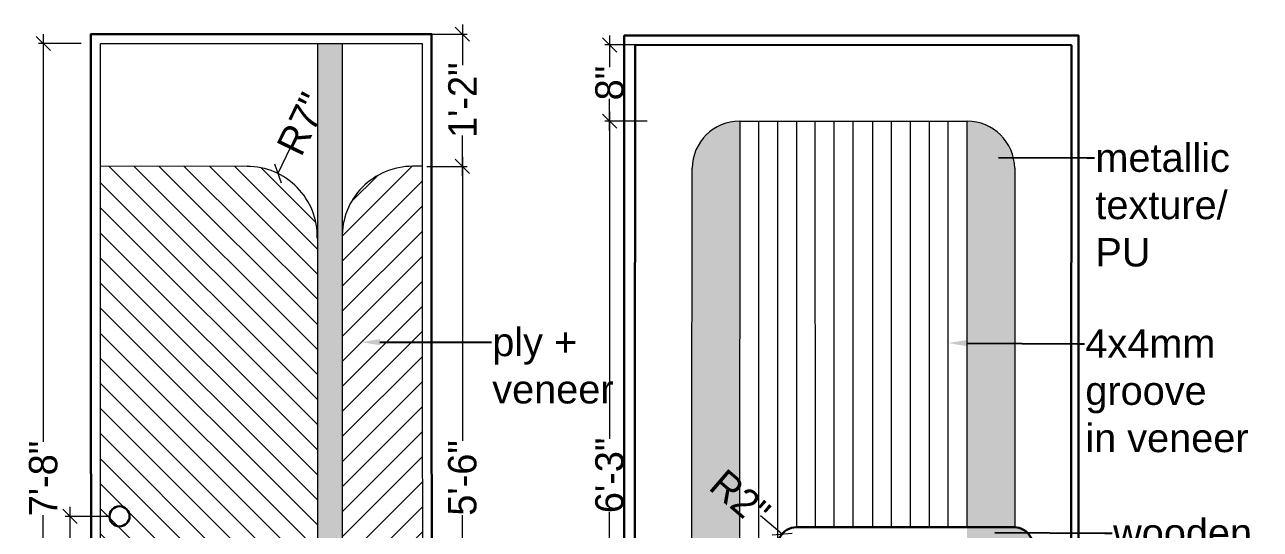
# Model space of a CAD drawing. Header units: millimetres. Extents: x 35877 to 3066687, y -650199 to -40525.
# Drawn here: x 147561.5 to 147692, y -180507 to -180453.6 of the extents above; entities that cross this region are included whole.
import ezdxf
from ezdxf import colors
from ezdxf.entities.mleader import LeaderData, LeaderLine
from ezdxf.math import Vec2, Vec3

# ---------------------------------------------------------------- set-up
doc = ezdxf.new("R2010")
doc.units = ezdxf.units.MM
doc.header["$MEASUREMENT"] = 0
doc.header["$PDMODE"] = 35
doc.linetypes.add('DASHED', pattern=[0.75, 0.5, -0.25])
doc.layers.get('Defpoints').update_dxf_attribs({"color": 220})
for name, color, linetype, lineweight in [('A8_FURNITURE', 32, 'Continuous', 30), ('dim05', 1, 'Continuous', 13), ('doors', 36, 'Continuous', 15), ('FURNITURE', 32, 'Continuous', 9), ('furniture dimensions', 1, 'DASHED', 0), ('LABALLING', 1, 'Continuous', 25), ('NAME PLATE', 7, 'Continuous', 25), ('wall', 7, 'Continuous', 30)]:
    doc.layers.add(name, color=color, linetype=linetype, lineweight=lineweight)
doc.styles.add('century g', font='GOTHIC.TTF')
doc.styles.get("Standard").update_dxf_attribs({"font": 'arial.ttf', "height": 6})
doc.dimstyles.new('Archana', dxfattribs={"dimtxt": 2, "dimasz": 0.75, "dimexe": 0.5, "dimexo": 0.5, "dimgap": 0, "dimtad": 0, "dimzin": 0, "dimdsep": 46, "dimlunit": 4, "dimtxsty": 'century g', "dimblk": 'OBLIQUE', "dimcen": 0, "dimdle": 1, "dimclrd": 256, "dimclre": 256, "dimclrt": 256, "dimadec": 0, "dimazin": 0, "dimtfac": 1, "dimtofl": 0, "dimtmove": 1, "dimatfit": 3, "dimfxl": 1, "dimfxlon": 1, "dimtolj": 1, "dimtzin": 0, "dimlwd": -1, "dimlwe": -1, "dimarcsym": 0})

# ---------------------------------------------------------------- blocks, each defined once
blk = doc.blocks.new('_Oblique')
at = {"layer": 'wall', "color": 0, "lineweight": -2}
blk.add_line((-0.5, -0.5), (0.5, 0.5), dxfattribs=at)
blk = doc.blocks.new('*D302')
at = {"layer": 'Defpoints', "color": 0, "linetype": 'Continuous', "lineweight": 0, "transparency": 16777216}
for p in [(147623.29, -180463.81), (147637.04, -180463.81, 531.98), (147636.95, -180538.75, -308.67)]:
    blk.add_point(p, dxfattribs=at)
at = {"layer": 'furniture dimensions', "color": 5, "linetype": 'Continuous', "transparency": 16777216}
for p, q in [((147623.29, -180462.81), (147623.29, -180497.4)), ((147622.91, -180463.81), (147622.79, -180463.81)), ((147623.29, -180539.75), (147623.29, -180505.16))]:
    blk.add_line(p, q, dxfattribs=at)
at = {"layer": 'furniture dimensions', "color": 5, "linetype": 'ByBlock', "transparency": 16777216}
blk.add_line((147623, -180538.75), (147622.79, -180538.75), dxfattribs=at)
at = {"layer": 'furniture dimensions', "color": 5, "linetype": 'Continuous', "transparency": 16777216, "xscale": 1.5, "yscale": 1.5, "zscale": 1.5}
for p, rotation in [((147623.29, -180463.81), 90), ((147623.29, -180538.75), 270)]:
    blk.add_blockref('_Oblique', p, dxfattribs=dict(at, rotation=rotation))
at = {"layer": 'furniture dimensions', "linetype": 'Continuous', "lineweight": 0, "transparency": 16777216, "insert": (147623.29, -180501.28), "char_height": 3, "attachment_point": 5, "rotation": 90, "style": 'century g'}
blk.add_mtext('\\A1;6\'-3"', dxfattribs=at)
blk = doc.blocks.new('*D303')
at = {"layer": 'Defpoints', "color": 0, "linetype": 'Continuous', "lineweight": 0, "transparency": 16777216}
for p in [(147623.29, -180455.76), (147637.03, -180455.76), (147638.8, -180463.81, 2.4)]:
    blk.add_point(p, dxfattribs=at)
at = {"layer": 'furniture dimensions', "color": 5, "linetype": 'Continuous', "transparency": 16777216}
for p, q in [((147623.29, -180454.76), (147623.29, -180458.1)), ((147627.29, -180455.76), (147622.79, -180455.76)), ((147623.29, -180464.81), (147623.29, -180461.47))]:
    blk.add_line(p, q, dxfattribs=at)
at = {"layer": 'furniture dimensions', "color": 5, "linetype": 'ByBlock', "transparency": 16777216}
blk.add_line((147627.24, -180463.81), (147622.79, -180463.81), dxfattribs=at)
at = {"layer": 'furniture dimensions', "color": 5, "linetype": 'Continuous', "transparency": 16777216, "xscale": 1.5, "yscale": 1.5, "zscale": 1.5}
for p, rotation in [((147623.29, -180455.76), 90), ((147623.29, -180463.81), 270)]:
    blk.add_blockref('_Oblique', p, dxfattribs=dict(at, rotation=rotation))
at = {"layer": 'furniture dimensions', "linetype": 'Continuous', "lineweight": 0, "transparency": 16777216, "insert": (147623.29, -180459.79), "char_height": 3, "attachment_point": 5, "rotation": 90, "style": 'century g'}
blk.add_mtext('\\A1;8"', dxfattribs=at)
blk = doc.blocks.new('*D305')
at = {"layer": 'Defpoints', "color": 0, "linetype": 'Continuous', "lineweight": 0, "transparency": 16777216}
for p in [(147641.5, -180507.47, 0.1), (147643.02, -180508.77, 0.1)]:
    blk.add_point(p, dxfattribs=at)
at = {"layer": 'furniture dimensions', "color": 5, "linetype": 'Continuous', "transparency": 16777216}
blk.add_line((147639.22, -180505.51), (147641.5, -180507.47), dxfattribs=at)
at = {"layer": 'furniture dimensions', "color": 5, "linetype": 'Continuous', "transparency": 16777216, "xscale": 1.5, "yscale": 1.5, "zscale": 1.5, "rotation": 319.3529738554117}
blk.add_blockref('_Oblique', (147641.5, -180507.47), dxfattribs=at)
at = {"layer": 'furniture dimensions', "linetype": 'Continuous', "lineweight": 0, "transparency": 16777216, "insert": (147637.08, -180503.67), "char_height": 3, "attachment_point": 5, "rotation": 319.353, "style": 'century g'}
blk.add_mtext('\\A1;R2"', dxfattribs=at)
blk = doc.blocks.new('*D322')
at = {"layer": 'Defpoints', "color": 0, "linetype": 'Continuous', "lineweight": 0, "transparency": 16777216}
for p in [(147588.24, -180469.34), (147584.99, -180476.02)]:
    blk.add_point(p, dxfattribs=at)
at = {"layer": 'furniture dimensions', "color": 5, "linetype": 'Continuous', "transparency": 16777216}
blk.add_line((147589.55, -180466.64), (147588.24, -180469.34), dxfattribs=at)
at = {"layer": 'furniture dimensions', "color": 5, "linetype": 'Continuous', "transparency": 16777216, "xscale": 1.5, "yscale": 1.5, "zscale": 1.5, "rotation": 244.0738870314148}
blk.add_blockref('_Oblique', (147588.24, -180469.34), dxfattribs=at)
at = {"layer": 'furniture dimensions', "linetype": 'Continuous', "lineweight": 0, "transparency": 16777216, "insert": (147590.79, -180464.1), "char_height": 3, "attachment_point": 5, "rotation": 64.0739, "style": 'century g'}
blk.add_mtext('\\A1;R7"', dxfattribs=at)
blk = doc.blocks.new('*D325')
at = {"layer": 'Defpoints', "color": 0, "linetype": 'Continuous', "lineweight": 0, "transparency": 16777216}
for p in [(147603.49, -180468.6), (147607.74, -180468.6), (147603.47, -180534.5)]:
    blk.add_point(p, dxfattribs=at)
at = {"layer": 'furniture dimensions', "color": 5, "linetype": 'Continuous', "transparency": 16777216}
for p, q in [((147607.74, -180467.6), (147607.74, -180497.61)), ((147603.99, -180468.6), (147608.24, -180468.6)), ((147607.74, -180535.5), (147607.74, -180505.48))]:
    blk.add_line(p, q, dxfattribs=at)
at = {"layer": 'furniture dimensions', "color": 5, "linetype": 'ByBlock', "transparency": 16777216}
blk.add_line((147603.97, -180534.5), (147608.24, -180534.5), dxfattribs=at)
at = {"layer": 'furniture dimensions', "color": 5, "linetype": 'Continuous', "transparency": 16777216, "xscale": 1.5, "yscale": 1.5, "zscale": 1.5}
for p, rotation in [((147607.74, -180468.6), 90), ((147607.74, -180534.5), 270)]:
    blk.add_blockref('_Oblique', p, dxfattribs=dict(at, rotation=rotation))
at = {"layer": 'furniture dimensions', "linetype": 'Continuous', "lineweight": 0, "transparency": 16777216, "insert": (147607.74, -180501.55), "char_height": 3, "attachment_point": 5, "rotation": 90, "style": 'century g'}
blk.add_mtext('\\A1;5\'-6"', dxfattribs=at)
blk = doc.blocks.new('*D326')
at = {"layer": 'Defpoints', "color": 0, "linetype": 'Continuous', "lineweight": 0, "transparency": 16777216}
for p in [(147603.49, -180454.61), (147607.74, -180454.61), (147603.49, -180468.6)]:
    blk.add_point(p, dxfattribs=at)
at = {"layer": 'furniture dimensions', "color": 5, "linetype": 'Continuous', "transparency": 16777216}
for p, q in [((147607.74, -180453.61), (147607.74, -180457.88)), ((147603.99, -180454.61), (147608.24, -180454.61)), ((147607.74, -180469.6), (147607.74, -180465.33))]:
    blk.add_line(p, q, dxfattribs=at)
at = {"layer": 'furniture dimensions', "color": 5, "linetype": 'ByBlock', "transparency": 16777216}
blk.add_line((147603.99, -180468.6), (147608.24, -180468.6), dxfattribs=at)
at = {"layer": 'furniture dimensions', "color": 5, "linetype": 'Continuous', "transparency": 16777216, "xscale": 1.5, "yscale": 1.5, "zscale": 1.5}
for p, rotation in [((147607.74, -180454.61), 90), ((147607.74, -180468.6), 270)]:
    blk.add_blockref('_Oblique', p, dxfattribs=dict(at, rotation=rotation))
at = {"layer": 'furniture dimensions', "linetype": 'Continuous', "lineweight": 0, "transparency": 16777216, "insert": (147607.74, -180461.6), "char_height": 3, "attachment_point": 5, "rotation": 90, "style": 'century g'}
blk.add_mtext('\\A1;1\'-2"', dxfattribs=at)
blk = doc.blocks.new('*D327')
at = {"layer": 'Defpoints', "color": 0, "linetype": 'Continuous', "lineweight": 0, "transparency": 16777216}
for p in [(147571.52, -180505.61), (147566.28, -180547.61), (147571.52, -180547.61)]:
    blk.add_point(p, dxfattribs=at)
at = {"layer": 'furniture dimensions', "color": 5, "linetype": 'Continuous', "transparency": 16777216}
for p, q in [((147566.28, -180504.61), (147566.28, -180522.67)), ((147566.28, -180548.61), (147566.28, -180530.56)), ((147570.28, -180547.61), (147565.78, -180547.61))]:
    blk.add_line(p, q, dxfattribs=at)
at = {"layer": 'furniture dimensions', "color": 5, "linetype": 'ByBlock', "transparency": 16777216}
blk.add_line((147570.28, -180505.61), (147565.78, -180505.61), dxfattribs=at)
at = {"layer": 'furniture dimensions', "color": 5, "linetype": 'Continuous', "transparency": 16777216, "xscale": 1.5, "yscale": 1.5, "zscale": 1.5}
for p, rotation in [((147566.28, -180505.61), 90), ((147566.28, -180547.61), 270)]:
    blk.add_blockref('_Oblique', p, dxfattribs=dict(at, rotation=rotation))
at = {"layer": 'furniture dimensions', "linetype": 'Continuous', "lineweight": 0, "transparency": 16777216, "insert": (147566.28, -180526.61), "char_height": 3, "attachment_point": 5, "rotation": 90, "style": 'century g'}
blk.add_mtext('\\A1;3\'-6"', dxfattribs=at)
blk = doc.blocks.new('*D328')
at = {"layer": 'Defpoints', "color": 0, "linetype": 'Continuous', "lineweight": 0, "transparency": 16777216}
for p in [(147569.5, -180455.61), (147563.47, -180547.61), (147568.52, -180547.61)]:
    blk.add_point(p, dxfattribs=at)
at = {"layer": 'furniture dimensions', "color": 5, "linetype": 'Continuous', "transparency": 16777216}
for p, q in [((147563.47, -180454.61), (147563.47, -180497.74)), ((147563.47, -180548.61), (147563.47, -180505.48)), ((147567.47, -180547.61), (147562.97, -180547.61))]:
    blk.add_line(p, q, dxfattribs=at)
at = {"layer": 'furniture dimensions', "color": 5, "linetype": 'ByBlock', "transparency": 16777216}
blk.add_line((147567.47, -180455.61), (147562.97, -180455.61), dxfattribs=at)
at = {"layer": 'furniture dimensions', "color": 5, "linetype": 'Continuous', "transparency": 16777216, "xscale": 1.5, "yscale": 1.5, "zscale": 1.5}
for p, rotation in [((147563.47, -180455.61), 90), ((147563.47, -180547.61), 270)]:
    blk.add_blockref('_Oblique', p, dxfattribs=dict(at, rotation=rotation))
at = {"layer": 'furniture dimensions', "linetype": 'Continuous', "lineweight": 0, "transparency": 16777216, "insert": (147563.47, -180501.61), "char_height": 3, "attachment_point": 5, "rotation": 90, "style": 'century g'}
blk.add_mtext('\\A1;7\'-8"', dxfattribs=at)

msp = doc.modelspace()

# ---------------------------------------------------------------- hatches: boundary and pattern name
at = {"layer": 'dim05', "lineweight": 15, "ltscale": 0.5, "true_color": 0x492403, "transparency": 33554559}
h = msp.add_hatch(dxfattribs=at)
h.set_pattern_fill('ANSI31', color=38, scale=15, angle=90)
h.set_pattern_definition([(135, (358.8213, 7.9424), (-1.325825215, -1.325825215), [])])
edge = h.paths.add_edge_path()
edge.add_arc((147584.99, -180476.02), 7.42, 1.2161, 90.0258)
edge.add_line((147584.99, -180468.59), (147569.5, -180468.6))
edge.add_line((147569.5, -180468.6), (147569.52, -180534.5))
edge.add_line((147569.52, -180534.5), (147585, -180534.5))
edge.add_arc((147585, -180527.07), 7.42, 270.0516, 358.6596)
edge.add_line((147592.42, -180527.24), (147592.42, -180475.86))
h.paths.add_polyline_path([(147574.5, -180521.77), (147574.5, -180487.48)], flags=16)
h = msp.add_hatch(dxfattribs=at)
h.set_pattern_fill('ANSI31', color=38, scale=15)
h.set_pattern_definition([(45, (358.8213, 7.9424), (-1.325825215, 1.325825215), [])])
h.paths.add_polyline_path([(147603.49, -180468.59), (147602.46, -180468.59, 0.407815), (147595.04, -180475.86), (147595.04, -180527.21, 0.408848), (147602.47, -180534.5), (147603.51, -180534.5)])
at = {"layer": 'NAME PLATE', "linetype": 'ByBlock', "true_color": 0x492403, "transparency": 33554687}
h = msp.add_hatch(color=38, dxfattribs=at)
h.dxf.hatch_style = 1
h.set_gradient(color1=(153, 155, 55), color2=(229, 232, 120), name='INVCYLINDER')
edge = h.paths.add_edge_path()
edge.add_arc((147602.46, -180476.02), 7.42, 178.7839, 181.2161, ccw=False)
edge.add_line((147595.04, -180475.86), (147595.04, -180455.61))
edge.add_line((147595.04, -180455.61), (147592.42, -180455.61))
edge.add_line((147592.42, -180455.61), (147592.42, -180475.86))
edge.add_arc((147584.99, -180476.02), 7.42, -1.2161, 1.2161, ccw=False)
edge.add_line((147592.42, -180476.17), (147592.42, -180526.9))
edge.add_arc((147585, -180527.07), 7.42, -1.3404, 1.3404, ccw=False)
edge.add_line((147592.42, -180527.24), (147592.42, -180547.61))
edge.add_line((147592.42, -180547.61), (147595.04, -180547.61))
edge.add_line((147595.04, -180547.61), (147595.04, -180527.21))
edge.add_arc((147602.46, -180527.07), 7.42, 178.9226, 181.0774, ccw=False)
edge.add_line((147595.04, -180526.93), (147595.04, -180476.17))
at = {"layer": 'NAME PLATE', "lineweight": 0, "true_color": 0x000000, "transparency": 33554687}
h = msp.add_hatch(color=18, dxfattribs=at)
h.dxf.hatch_style = 1
h.set_gradient(color1=(153, 155, 55), color2=(229, 232, 120), name='INVCYLINDER')
h.paths.add_polyline_path([(147666.08, -180468.84, 0.410988), (147661.04, -180463.86), (147661.04, -180506.81), (147666.08, -180506.8)], flags=17)
h.paths.add_polyline_path([(147666.08, -180510.82, 0.985229), (147666.02, -180506.82), (147661.04, -180506.81), (147661.04, -180533.77), (147636.98, -180533.77), (147636.98, -180463.86, 0.414244), (147632, -180468.84), (147631.95, -180533.79, 0.413988), (147636.95, -180538.8), (147661, -180538.81, 0.419656), (147666.11, -180533.79)])

# ---------------------------------------------------------------- linework, layer by layer
at = {"layer": 'A8_FURNITURE', "linetype": 'ByBlock', "lineweight": 15, "transparency": 33554687}
for p, q in [((147639.03, -180454.79, -47.95), (147639.03, -180454.79, -47.95)), ((147641.03, -180454.79, -47.95), (147641.03, -180454.79, -47.95)), ((147643.05, -180454.79, -47.95), (147643.05, -180454.8, -47.95)), ((147651.04, -180454.8, -47.95), (147651.04, -180454.8, -47.95)), ((147653.04, -180454.8, -47.95), (147653.04, -180454.8, -47.95)), ((147655.04, -180454.81, -47.95), (147655.04, -180454.81, -47.95)), ((147657.04, -180454.81, -47.95), (147657.04, -180454.81, -47.95)), ((147659.04, -180454.81, -47.95), (147659.04, -180454.81, -47.95)), ((147637.04, -180463.81, 531.98), (147636.98, -180533.72, -260.01)), ((147637.03, -180463.81, -42.33), (147661.04, -180463.82, 42.33)), ((147639.03, -180463.81, 2.4), (147638.99, -180533.72, -1.5)), ((147641.03, -180463.81, 2.39), (147641.02, -180510.77)), ((147643.04, -180463.81, 2.39), (147643.03, -180506.77, 0)), ((147645.02, -180506.77), (147645, -180463.81, -487.94)), ((147647.02, -180506.77), (147647, -180463.81, -487.91)), ((147649.02, -180506.77), (147649, -180463.81, -487.88)), ((147651.04, -180463.81, 2.39), (147651.04, -180506.77)), ((147653.04, -180463.81, 2.39), (147653.04, -180506.77)), ((147655.04, -180463.81, 2.38), (147655.04, -180506.78)), ((147657.04, -180463.81, -0.18), (147657.05, -180506.76, -160.22)), ((147659.04, -180506.76, -160.21), (147659.04, -180463.81, -0.18)), ((147666.08, -180468.8, -42.33), (147666.09, -180506.78, -172.48))]:
    msp.add_line(p, q, dxfattribs=at)
at = {"layer": 'A8_FURNITURE', "linetype": 'ByBlock', "transparency": 33554687}
msp.add_line((147643.02, -180506.77, 0.1), (147666.02, -180506.76), dxfattribs=at)
at = {"layer": 'A8_FURNITURE', "linetype": 'ByBlock', "lineweight": 15, "transparency": 33554687}
for points in [[(147661.04, -180454.81), (147661.04, -180454.81), (147637.03, -180454.79)], [(147661.04, -180506.76), (147661.04, -180463.82)], [(147631.95, -180533.93), (147632, -180468.8)]]:
    msp.add_lwpolyline(points, dxfattribs=at)
at = {"layer": 'A8_FURNITURE', "linetype": 'ByBlock', "transparency": 33554687}
for points in [[(147671.99, -180547.8), (147625.93, -180547.76), (147626, -180455.75)], [(147626, -180455.75), (147672.06, -180455.79), (147671.99, -180547.8)]]:
    msp.add_lwpolyline(points, dxfattribs=at)
at = {"layer": 'A8_FURNITURE', "linetype": 'ByBlock', "lineweight": 15, "transparency": 33554687}
for centre, start, end in [((147637.06, -180468.88, -42.33), 90.3469, 179.0214), ((147661.01, -180468.88, -42.33), 0.9786, 89.6531)]:
    msp.add_arc(centre, 5.07, start, end, dxfattribs=at)
at = {"layer": 'A8_FURNITURE', "linetype": 'ByBlock', "transparency": 33554687}
for centre, start, end in [((147643.02, -180508.77, 0.1), 90, 270.0159), ((147666.02, -180508.77), 269.9841, 90)]:
    msp.add_arc(centre, 2, start, end, dxfattribs=at)
at = {"layer": 'doors', "transparency": 33554687}
for p, q in [((147592.42, -180455.61), (147592.42, -180475.86)), ((147595.04, -180455.61), (147595.04, -180547.61)), ((147584.99, -180468.59), (147569.5, -180468.6)), ((147604.52, -180468.59), (147604.49, -180468.59)), ((147592.42, -180475.86), (147592.42, -180547.61))]:
    msp.add_line(p, q, dxfattribs=at)
msp.add_lwpolyline([(147569.52, -180547.61), (147569.5, -180455.61), (147603.49, -180455.61), (147603.51, -180547.61)], close=True, dxfattribs=at)
msp.add_lwpolyline([(147603.49, -180468.59), (147602.47, -180468.59, 0.420576), (147595.04, -180476.17)], format="xyb", dxfattribs=at)
msp.add_arc((147584.99, -180476.02), 7.42, 358.7839, 90.0258, dxfattribs=at)
at = {"layer": 'FURNITURE', "lineweight": 30, "transparency": 33554687}
msp.add_circle((147571.52, -180505.61), 1.06, dxfattribs=at)
at = {"layer": 'wall', "transparency": 33554687}
for points in [[(147568.52, -180547.61), (147568.5, -180454.61), (147604.49, -180454.61), (147604.51, -180547.61)], [(147624.83, -180454.77), (147672.83, -180454.77), (147672.83, -180547.77), (147624.83, -180547.77)]]:
    msp.add_lwpolyline(points, close=True, dxfattribs=at)

# ---------------------------------------------------------------- dimensions: what is measured, and where the dimension line sits
at = {"layer": 'furniture dimensions', "color": 5, "linetype": 'Continuous', "lineweight": 0, "transparency": 33554687}
for base, p1, p2, picture, middle in [((147607.74, -180454.61), (147603.49, -180468.6), (147603.49, -180454.61), '*D326', (147607.74, -180461.6)), ((147563.47, -180547.61), (147569.5, -180455.61), (147568.52, -180547.61), '*D328', (147563.47, -180501.61)), ((147623.29, -180455.76), (147638.8, -180463.81, 2.4), (147637.03, -180455.76), '*D303', (147623.29, -180459.79)), ((147623.29, -180463.81), (147636.95, -180538.75, -308.67), (147637.04, -180463.81, 531.98), '*D302', (147623.29, -180501.28)), ((147607.74, -180468.6), (147603.47, -180534.5), (147603.49, -180468.6), '*D325', (147607.74, -180501.55)), ((147566.28, -180547.61), (147571.52, -180505.61), (147571.52, -180547.61), '*D327', (147566.28, -180526.61))]:
    dim = msp.add_linear_dim(base=base, p1=p1, p2=p2, angle=90, dimstyle='Archana', override={"dimtxt": 3, "dimasz": 1.5, "dimdec": 0, "dimclrd": 5, "dimclre": 5, "dimfxl": 4}, dxfattribs=at)
    dim.commit()
    dim.dimension.update_dxf_attribs({"geometry": picture, "text_midpoint": middle})
for center, mpoint, picture, middle in [((147584.99, -180476.02), (147588.24, -180469.34), '*D322', (147590.79, -180464.1)), ((147643.02, -180508.77, 0.1), (147641.5, -180507.47, 0.1), '*D305', (147637.08, -180503.67))]:
    dim = msp.add_radius_dim(center=center, mpoint=mpoint, dimstyle='Archana', override={"dimtxt": 3, "dimasz": 1.5, "dimdec": 0, "dimclrd": 5, "dimclre": 5, "dimfxl": 4}, dxfattribs=at)
    dim.commit()
    dim.dimension.update_dxf_attribs({"geometry": picture, "text_midpoint": middle})

# ---------------------------------------------------------------- leaders
at = {"layer": 'LABALLING', "lineweight": 5, "ltscale": 4, "transparency": 33554687}
ml = msp.add_multileader_mtext('Standard', dxfattribs=at)
ml.set_content('metallic \\Ptexture/\\PPU', color=256)
ml.set_leader_properties()
ml.build(insert=Vec2(0, 0))
ml.multileader.update_dxf_attribs({"dogleg_length": 28.28, "arrow_head_size": 2})
ctx = ml.context
ctx.base_point, ctx.char_height, ctx.arrow_head_size, ctx.landing_gap_size, ctx.plane_origin = Vec3(147674.51, -180467.71), 3, 2, 0.09, Vec3(147690.4, -180467.71)
notes = []
notes.append((ctx, [(0, (1, 1, 0), (147673.72, -180467.71), (1, 0), 0.782, [(0, [(147662.38, -180467.64)], 0, [])])]))
ctx.mtext.insert, ctx.mtext.flow_direction = Vec3(147674.6, -180466.18), 5
ml = msp.add_multileader_mtext('Standard', dxfattribs=at)
ml.set_content('{\\fArial|b0|i0|c0|p34;ply +\\Pveneer}', color=256)
ml.set_leader_properties()
ml.build(insert=Vec2(0, 0))
ml.multileader.update_dxf_attribs({"dogleg_length": 28.28, "arrow_head_size": 2})
ctx = ml.context
ctx.base_point, ctx.char_height, ctx.arrow_head_size, ctx.landing_gap_size, ctx.plane_origin = Vec3(147610.8, -180487.19), 3, 2, 0.09, Vec3(147626.69, -180487.19)
notes.append((ctx, [(0, (1, 1, 0), (147610.02, -180487.19), (1, 0), 0.782, [(0, [(147597.03, -180487.19)], 0, [])])]))
ctx.mtext.insert, ctx.mtext.flow_direction = Vec3(147610.89, -180485.67), 5
ml = msp.add_multileader_mtext('Standard', dxfattribs=at)
ml.set_content('4x4mm \\Pgroove \\Pin veneer', color=256)
ml.set_leader_properties()
ml.build(insert=Vec2(0, 0))
ml.multileader.update_dxf_attribs({"dogleg_length": 28.28, "arrow_head_size": 2})
ctx = ml.context
ctx.base_point, ctx.char_height, ctx.arrow_head_size, ctx.landing_gap_size, ctx.plane_origin = Vec3(147673.45, -180487.35), 3, 2, 0.09, Vec3(147689.35, -180487.35)
notes.append((ctx, [(0, (1, 1, 0), (147672.67, -180487.35), (1, 0), 0.782, [(0, [(147659.04, -180487.28)], 0, [])])]))
ctx.mtext.insert, ctx.mtext.flow_direction = Vec3(147673.54, -180485.82), 5
ml = msp.add_multileader_mtext('Standard', dxfattribs=at)
ml.set_content('wooden \\Phandle', color=256)
ml.set_leader_properties()
ml.build(insert=Vec2(0, 0))
ml.multileader.update_dxf_attribs({"dogleg_length": 28.28, "arrow_head_size": 2})
ctx = ml.context
ctx.base_point, ctx.char_height, ctx.arrow_head_size, ctx.landing_gap_size, ctx.plane_origin = Vec3(147676.38, -180507.39), 3, 2, 0.09, Vec3(147692.28, -180507.39)
notes.append((ctx, [(0, (1, 1, 0), (147675.6, -180507.39), (1, 0), 0.782, [(0, [(147661.97, -180507.32)], 0, [])])]))
ctx.mtext.insert, ctx.mtext.flow_direction = Vec3(147676.47, -180505.86), 5
for ctx, leaders in notes:
    for number, flags, end, landing, length, lines in leaders:
        leader = LeaderData()
        leader.index, (leader.has_last_leader_line, leader.has_dogleg_vector, leader.attachment_direction) = number, flags
        leader.last_leader_point, leader.dogleg_vector, leader.dogleg_length = Vec3(end), Vec3(landing), length
        for number, points, colour, breaks in lines:
            line = LeaderLine()
            line.index, line.vertices, line.color, line.breaks = number, Vec3.list(points), colors.encode_raw_color(colour), breaks
            leader.lines.append(line)
        ctx.leaders.append(leader)

doc.saveas('drawing.dxf')
